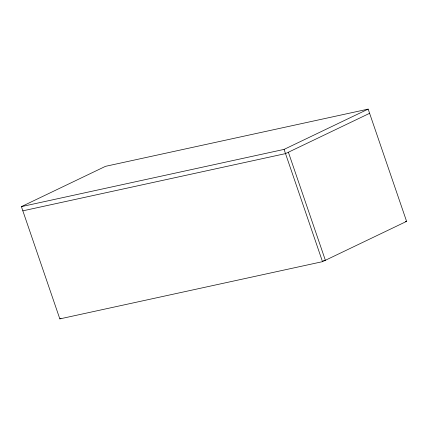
<?xml version="1.0" encoding="UTF-8"?>
<svg xmlns="http://www.w3.org/2000/svg" width="428" height="428" viewBox="0 0 428 428"><rect width="100%" height="100%" fill="white"/><g stroke="black" fill="none" stroke-linecap="round" stroke-linejoin="round"><path stroke-width="0.64" d="M21.4 206.628L105.491 166.337L368.166 109.108L406.6 221.372L322.509 261.663L59.834 318.892L21.4 206.628L284.074 149.399L368.166 109.108M369.605 113.318L285.513 153.609L22.839 210.838M59.834 318.892L60.985 318.341M405.348 221.645L406.6 221.372M323.498 260.695L325.376 260.288L288.381 152.234M284.074 149.399L322.509 261.663"/></g></svg>
